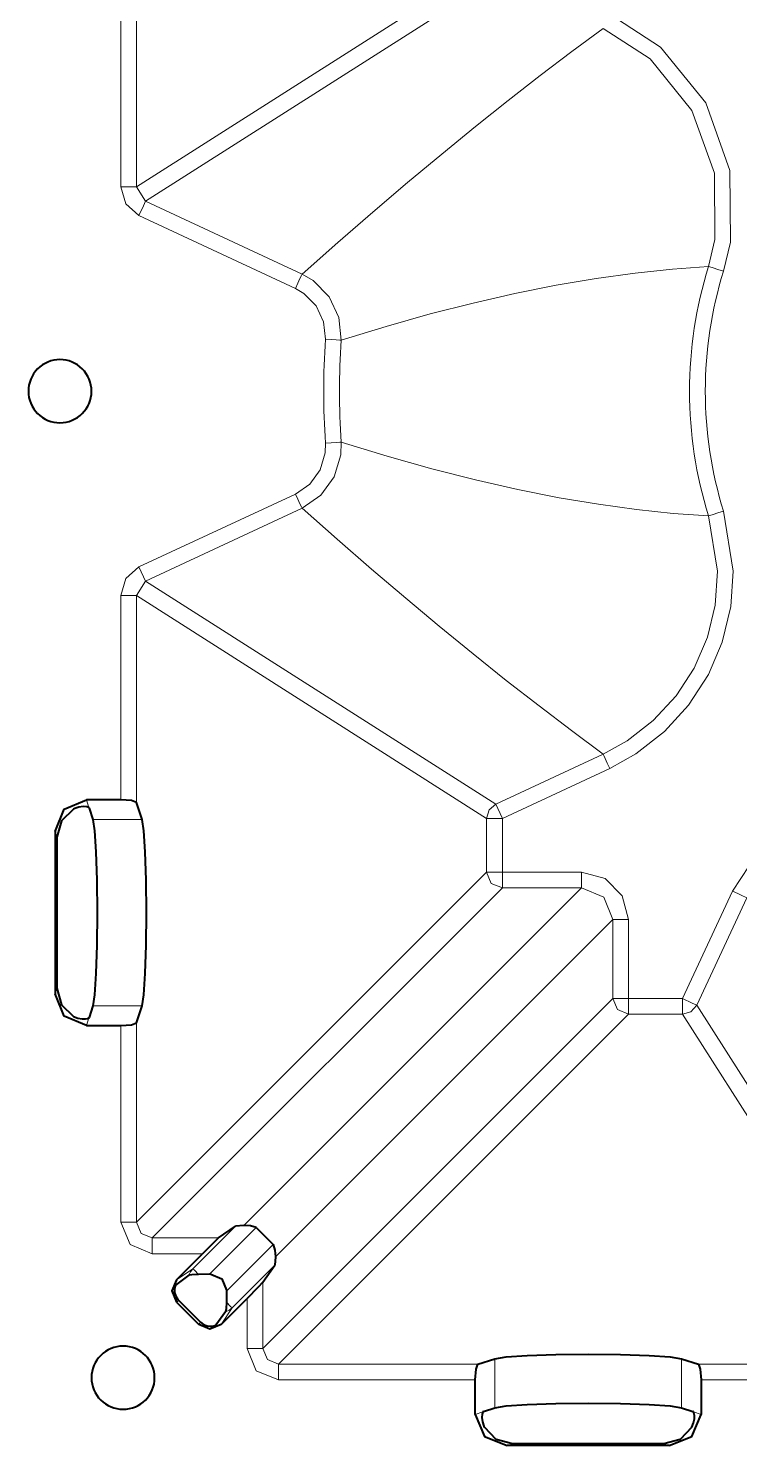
# Model space of a CAD drawing. Header units: millimetres. Extents: x 0 to 2941, y -405 to 1422.
# Drawn here: x 275.6 to 320.6, y 281.4 to 371.2 of the extents above; entities that cross this region are included whole.
import ezdxf

# ---------------------------------------------------------------- set-up
doc = ezdxf.new("R2010")
doc.units = ezdxf.units.MM
doc.layers.add('FINE', color=9, linetype='Continuous')
doc.layers.add('OUTLINE', color=7, linetype='Continuous')

msp = doc.modelspace()

# ---------------------------------------------------------------- linework, layer by layer
at = {"layer": 'FINE', "lineweight": 9}
for p, q in [((282.42, 361.132), (304.592, 375.257)), ((281.422, 361.132), (281.422, 374.08)), ((282.42, 374.247), (282.42, 361.132)), ((305.168, 374.352), (282.996, 360.227)), ((282.42, 361.132), (282.996, 360.227)), ((282.996, 360.227), (292.9, 355.609)), ((292.478, 354.704), (282.575, 359.322)), ((282.575, 337.059), (292.478, 341.677)), ((292.9, 340.772), (282.996, 336.154)), ((282.996, 336.154), (282.42, 335.249)), ((282.996, 336.154), (305.168, 322.029)), ((304.592, 321.124), (282.42, 335.249)), ((282.42, 335.249), (282.42, 322.134)), ((305.168, 322.029), (311.972, 325.202)), ((312.394, 324.297), (305.59, 321.124)), ((279.245, 322.3), (279.402, 321.816)), ((279.665, 321.059), (282.771, 321.059)), ((304.592, 317.714), (304.592, 321.124)), ((305.59, 321.124), (305.59, 317.714)), ((277.376, 319.937), (277.262, 320.289)), ((282.42, 295.542), (304.592, 317.714)), ((305.59, 317.714), (310.595, 317.714)), ((305.59, 316.716), (283.418, 294.544)), ((289.219, 295.339), (310.595, 316.716)), ((310.595, 316.716), (305.59, 316.716)), ((321.078, 316.096), (317.905, 309.292)), ((291.215, 293.342), (312.592, 314.719)), ((312.592, 309.714), (312.592, 314.719)), ((277.262, 310.01), (277.376, 310.363)), ((282.771, 309.241), (279.665, 309.241)), ((312.592, 309.714), (290.42, 287.542)), ((332.03, 287.12), (317.905, 309.292)), ((279.402, 308.484), (279.245, 307.999)), ((281.422, 295.542), (281.422, 307.999)), ((282.42, 308.166), (282.42, 295.542)), ((291.418, 286.544), (313.59, 308.716)), ((317, 308.716), (313.59, 308.716)), ((317, 308.716), (331.125, 286.544)), ((283.418, 294.544), (287.615, 294.544)), ((288.69, 295.297), (285.987, 292.593)), ((287.049, 292.241), (290.006, 295.198)), ((288.117, 291.172), (291.074, 294.129)), ((286.593, 293.546), (283.418, 293.546)), ((291.173, 292.814), (288.47, 290.111)), ((285.987, 292.593), (284.947, 291.899)), ((290.42, 287.542), (290.42, 291.739)), ((284.944, 290.484), (285.093, 290.583)), ((288.47, 290.111), (287.775, 289.071)), ((286.36, 289.068), (286.46, 289.217)), ((304.042, 286.544), (291.418, 286.544)), ((305.117, 286.895), (305.117, 283.789)), ((316.935, 283.789), (316.935, 286.895)), ((331.125, 286.544), (318.01, 286.544)), ((291.418, 285.546), (303.876, 285.546)), ((318.177, 285.546), (331.125, 285.546)), ((304.36, 283.526), (303.876, 283.369)), ((318.177, 283.369), (317.692, 283.526)), ((305.886, 281.386), (306.239, 281.499)), ((315.813, 281.499), (316.166, 281.386))]:
    msp.add_line(p, q, dxfattribs=at)
for points in [[(312.394, 372.084), (315.606, 369.987), (318.47, 366.456), (320.003, 362.177), (320.033, 357.634), (319.6, 355.797)], [(292.9, 355.609), (295.159, 357.605), (297.388, 359.537), (299.585, 361.406), (301.751, 363.211), (303.886, 364.953), (305.953, 366.602), (307.989, 368.189), (309.996, 369.715), (311.972, 371.179)], [(318.647, 356.094), (319.048, 357.795), (319.02, 362.003), (317.601, 365.966), (314.948, 369.237), (311.973, 371.179)], [(282.42, 361.132), (282.108, 361.132), (281.422, 361.132)], [(282.575, 359.322), (281.734, 360.059), (281.422, 361.132)], [(282.996, 360.227), (282.865, 359.944), (282.575, 359.322)], [(292.9, 355.609), (292.861, 355.525), (292.768, 355.326), (292.634, 355.038), (292.478, 354.704)], [(292.9, 355.609), (293.6, 355.198), (294.615, 354.166), (295.232, 352.855), (295.381, 351.415)], [(318.646, 356.094), (316.366, 355.927), (313.996, 355.675), (311.541, 355.335), (309.002, 354.905), (306.384, 354.383), (303.738, 353.778), (301.02, 353.082), (298.234, 352.295), (295.381, 351.415)], [(318.646, 356.094), (318.734, 356.067), (318.944, 356.001), (319.247, 355.907), (319.6, 355.797)], [(294.385, 351.481), (294.271, 352.588), (293.797, 353.595), (293.016, 354.388), (292.478, 354.704)], [(295.381, 351.415), (295.289, 351.421), (295.07, 351.435), (294.753, 351.456), (294.385, 351.481)], [(292.478, 341.677), (293.394, 342.31), (294.048, 343.211), (294.367, 344.277), (294.385, 344.9)], [(295.381, 344.966), (295.358, 344.155), (294.942, 342.768), (294.091, 341.596), (292.9, 340.772)], [(295.381, 344.966), (295.289, 344.96), (295.07, 344.946), (294.753, 344.925), (294.385, 344.9)], [(295.381, 344.966), (298.285, 344.071), (301.121, 343.272), (303.884, 342.567), (306.574, 341.958), (309.186, 341.442), (311.674, 341.026), (314.082, 340.696), (316.407, 340.451), (318.646, 340.287)], [(292.9, 340.772), (292.861, 340.856), (292.768, 341.055), (292.634, 341.342), (292.478, 341.677)], [(311.972, 325.202), (309.96, 326.694), (307.916, 328.249), (305.841, 329.868), (303.735, 331.55), (301.597, 333.296), (299.468, 335.073), (297.309, 336.912), (295.119, 338.811), (292.9, 340.772)], [(319.6, 340.584), (320.208, 336.796), (320.06, 334.552), (319.522, 332.301), (318.639, 330.234), (317.386, 328.29), (315.869, 326.632), (314.044, 325.211), (312.394, 324.297)], [(318.646, 340.287), (318.734, 340.314), (318.944, 340.38), (319.247, 340.474), (319.6, 340.583)], [(311.972, 325.202), (313.501, 326.049), (315.147, 327.323), (316.597, 328.9), (317.729, 330.647), (318.575, 332.616), (319.064, 334.64), (319.211, 336.779), (318.647, 340.287)], [(281.422, 322.3), (281.422, 335.249), (281.734, 336.322), (282.575, 337.059)], [(282.996, 336.154), (282.865, 336.437), (282.575, 337.059)], [(282.42, 335.249), (282.108, 335.249), (281.422, 335.249)], [(311.972, 325.202), (312.011, 325.119), (312.104, 324.919), (312.238, 324.632), (312.394, 324.297)], [(320.173, 316.518), (322.27, 319.73), (323.889, 321.291), (325.801, 322.594), (327.845, 323.53), (330.08, 324.127), (332.318, 324.334), (334.623, 324.157), (336.46, 323.724)], [(304.592, 321.124), (304.749, 321.66), (305.168, 322.029)], [(305.168, 322.029), (305.3, 321.746), (305.59, 321.124)], [(304.592, 321.124), (304.904, 321.124), (305.59, 321.124)], [(304.592, 317.714), (304.904, 317.714), (305.59, 317.714)], [(305.59, 316.716), (304.886, 317.009), (304.592, 317.714)], [(305.59, 316.716), (305.59, 317.028), (305.59, 317.714)], [(310.595, 317.714), (312.094, 317.313), (313.189, 316.217), (313.59, 314.719), (313.59, 309.714), (317, 309.714), (320.173, 316.518)], [(310.595, 316.716), (310.595, 317.028), (310.595, 317.714)], [(312.592, 314.719), (312.009, 316.133), (310.595, 316.716)], [(320.173, 316.518), (320.508, 316.362), (320.795, 316.228), (320.995, 316.135), (321.078, 316.096)], [(312.592, 314.719), (312.904, 314.719), (313.59, 314.719)], [(312.592, 309.714), (312.904, 309.714), (313.59, 309.714), (313.59, 309.028), (313.59, 308.716)], [(313.59, 308.716), (312.886, 309.009), (312.592, 309.714)], [(317, 309.714), (317, 309.028), (317, 308.716)], [(317, 309.714), (317.623, 309.424), (317.905, 309.292)], [(317.905, 309.292), (317.537, 308.873), (317, 308.716)], [(282.42, 295.542), (282.108, 295.542), (281.422, 295.542)], [(283.418, 293.546), (282.006, 294.13), (281.422, 295.542)], [(282.42, 295.542), (282.711, 294.835), (283.418, 294.544)], [(283.418, 293.546), (283.418, 294.232), (283.418, 294.544)], [(285.987, 292.593), (285.84, 292.405), (285.742, 292.187)], [(285.987, 292.593), (286.087, 292.494), (286.347, 292.234)], [(288.47, 290.111), (288.281, 289.964), (288.063, 289.866)], [(288.47, 290.111), (288.37, 290.211), (288.11, 290.47)], [(289.422, 290.717), (289.422, 287.542), (290.006, 286.13), (291.418, 285.546)], [(289.422, 287.542), (290.108, 287.542), (290.42, 287.542)], [(291.418, 286.544), (290.711, 286.835), (290.42, 287.542)], [(291.418, 286.544), (291.418, 286.232), (291.418, 285.546)]]:
    msp.add_lwpolyline(points, dxfattribs=at)
for points in [[(318.647, 356.094, 0.151871), (318.647, 340.287)], [(319.6, 355.798, 0.151875), (319.6, 340.584)], [(294.385, 351.481, 0.033071), (294.385, 344.9)], [(295.381, 351.415, 0.033084), (295.381, 344.966)]]:
    msp.add_lwpolyline(points, format="xyb", dxfattribs=at)
at = {"layer": 'OUTLINE', "lineweight": 40}
for p, q in [((281.422, 322.3), (279.245, 322.3)), ((279.432, 321.781), (279.402, 321.816)), ((279.665, 321.059), (279.432, 321.781)), ((282.771, 321.059), (282.42, 322.134)), ((277.262, 320.289), (277.262, 310.01)), ((277.376, 319.937), (277.376, 310.363)), ((279.432, 308.518), (279.665, 309.241)), ((279.245, 307.999), (281.422, 307.999)), ((279.402, 308.484), (279.432, 308.518)), ((287.615, 294.544), (288.69, 295.297)), ((289.219, 295.339), (288.69, 295.297)), ((290.006, 295.198), (291.074, 294.129)), ((284.947, 291.899), (286.593, 293.546)), ((290.42, 291.739), (291.173, 292.814)), ((291.215, 293.342), (291.173, 292.814)), ((287.119, 292.241), (287.049, 292.241)), ((284.944, 290.484), (286.36, 289.068)), ((285.093, 290.583), (285.118, 290.558)), ((285.118, 290.558), (286.434, 289.242)), ((287.775, 289.071), (289.422, 290.717)), ((286.434, 289.242), (286.46, 289.217)), ((288.063, 289.866), (287.432, 289.02)), ((304.042, 286.544), (305.117, 286.895)), ((316.935, 286.895), (318.01, 286.544)), ((303.876, 283.369), (303.876, 285.546)), ((318.177, 285.546), (318.177, 283.369)), ((316.935, 283.789), (317.658, 283.556)), ((304.395, 283.556), (304.36, 283.526)), ((317.692, 283.526), (317.658, 283.556)), ((316.166, 281.386), (305.886, 281.386))]:
    msp.add_line(p, q, dxfattribs=at)
for points in [[(275.567, 348.19, 0.414226), (277.567, 346.191, 0.414182), (279.567, 348.19, 0.41422), (277.567, 350.191, 0.414226)], [(279.567, 285.69, 0.414226), (281.567, 283.691, 0.414201), (283.567, 285.69, 0.414201), (281.567, 287.69, 0.414226)]]:
    msp.add_lwpolyline(points, format="xyb", close=True, dxfattribs=at)
for points in [[(277.262, 320.289), (277.842, 321.713), (279.245, 322.3)], [(278.434, 321.717), (277.661, 320.978), (277.376, 319.937)], [(279.402, 321.816), (279.268, 321.865), (279.041, 321.884), (278.768, 321.846), (278.506, 321.753), (278.434, 321.717)], [(282.42, 322.134), (282.108, 322.253), (281.422, 322.3)], [(279.665, 309.241), (279.776, 309.954), (279.867, 311.293), (279.926, 313.098), (279.947, 315.15), (279.926, 317.202), (279.867, 319.007), (279.776, 320.346), (279.665, 321.059)], [(282.42, 308.166), (282.771, 309.241), (282.884, 309.954), (282.976, 311.293), (283.036, 313.098), (283.057, 315.15), (283.036, 317.202), (282.976, 319.007), (282.884, 320.346), (282.771, 321.059)], [(279.245, 307.999), (277.842, 308.587), (277.262, 310.01)], [(277.376, 310.363), (277.661, 309.322), (278.434, 308.583)], [(278.434, 308.583), (278.703, 308.472), (278.968, 308.42), (279.182, 308.421), (279.344, 308.456), (279.402, 308.484)], [(281.422, 307.999), (282.108, 308.048), (282.42, 308.166)], [(287.615, 294.544), (287.287, 294.232), (286.593, 293.546)], [(290.006, 295.198), (289.642, 295.307), (289.219, 295.339)], [(291.074, 294.129), (291.183, 293.766), (291.215, 293.342)], [(284.947, 291.899), (284.652, 291.191), (284.944, 290.484)], [(287.049, 292.241), (286.347, 292.234), (285.927, 292.215), (285.742, 292.187), (284.896, 291.556)], [(287.119, 292.241), (287.825, 291.949), (288.117, 291.242)], [(284.896, 291.556), (284.86, 291.481), (284.825, 291.302), (284.833, 291.092), (284.907, 290.85), (285.035, 290.647), (285.093, 290.583)], [(288.117, 291.242), (288.117, 291.172), (288.11, 290.47), (288.091, 290.051), (288.063, 289.866)], [(290.42, 291.739), (290.108, 291.41), (289.422, 290.717)], [(286.46, 289.217), (286.66, 289.064), (286.883, 288.974), (287.082, 288.947), (287.255, 288.959), (287.388, 288.995), (287.432, 289.02)], [(287.775, 289.071), (287.067, 288.776), (286.36, 289.068)], [(303.876, 285.546), (303.924, 286.232), (304.042, 286.544)], [(305.117, 286.895), (305.83, 287.008), (307.169, 287.1), (308.974, 287.16), (311.026, 287.181), (313.078, 287.16), (314.883, 287.1), (316.222, 287.008), (316.935, 286.895)], [(318.01, 286.544), (318.129, 286.232), (318.177, 285.546)], [(304.395, 283.556), (305.117, 283.789), (305.83, 283.9), (307.169, 283.991), (308.974, 284.05), (311.026, 284.071), (313.078, 284.05), (314.883, 283.991), (316.222, 283.9), (316.935, 283.789)], [(303.876, 283.369), (304.463, 281.966), (305.886, 281.386)], [(304.36, 283.526), (304.311, 283.391), (304.292, 283.165), (304.33, 282.892), (304.423, 282.63), (304.459, 282.558)], [(316.166, 281.386), (317.589, 281.966), (318.177, 283.369)], [(317.593, 282.558), (317.704, 282.827), (317.756, 283.092), (317.755, 283.306), (317.72, 283.468), (317.692, 283.526)], [(315.813, 281.499), (306.239, 281.499), (305.198, 281.784), (304.459, 282.558)], [(317.593, 282.558), (316.854, 281.784), (315.813, 281.499)]]:
    msp.add_lwpolyline(points, dxfattribs=at)

doc.saveas('drawing.dxf')
